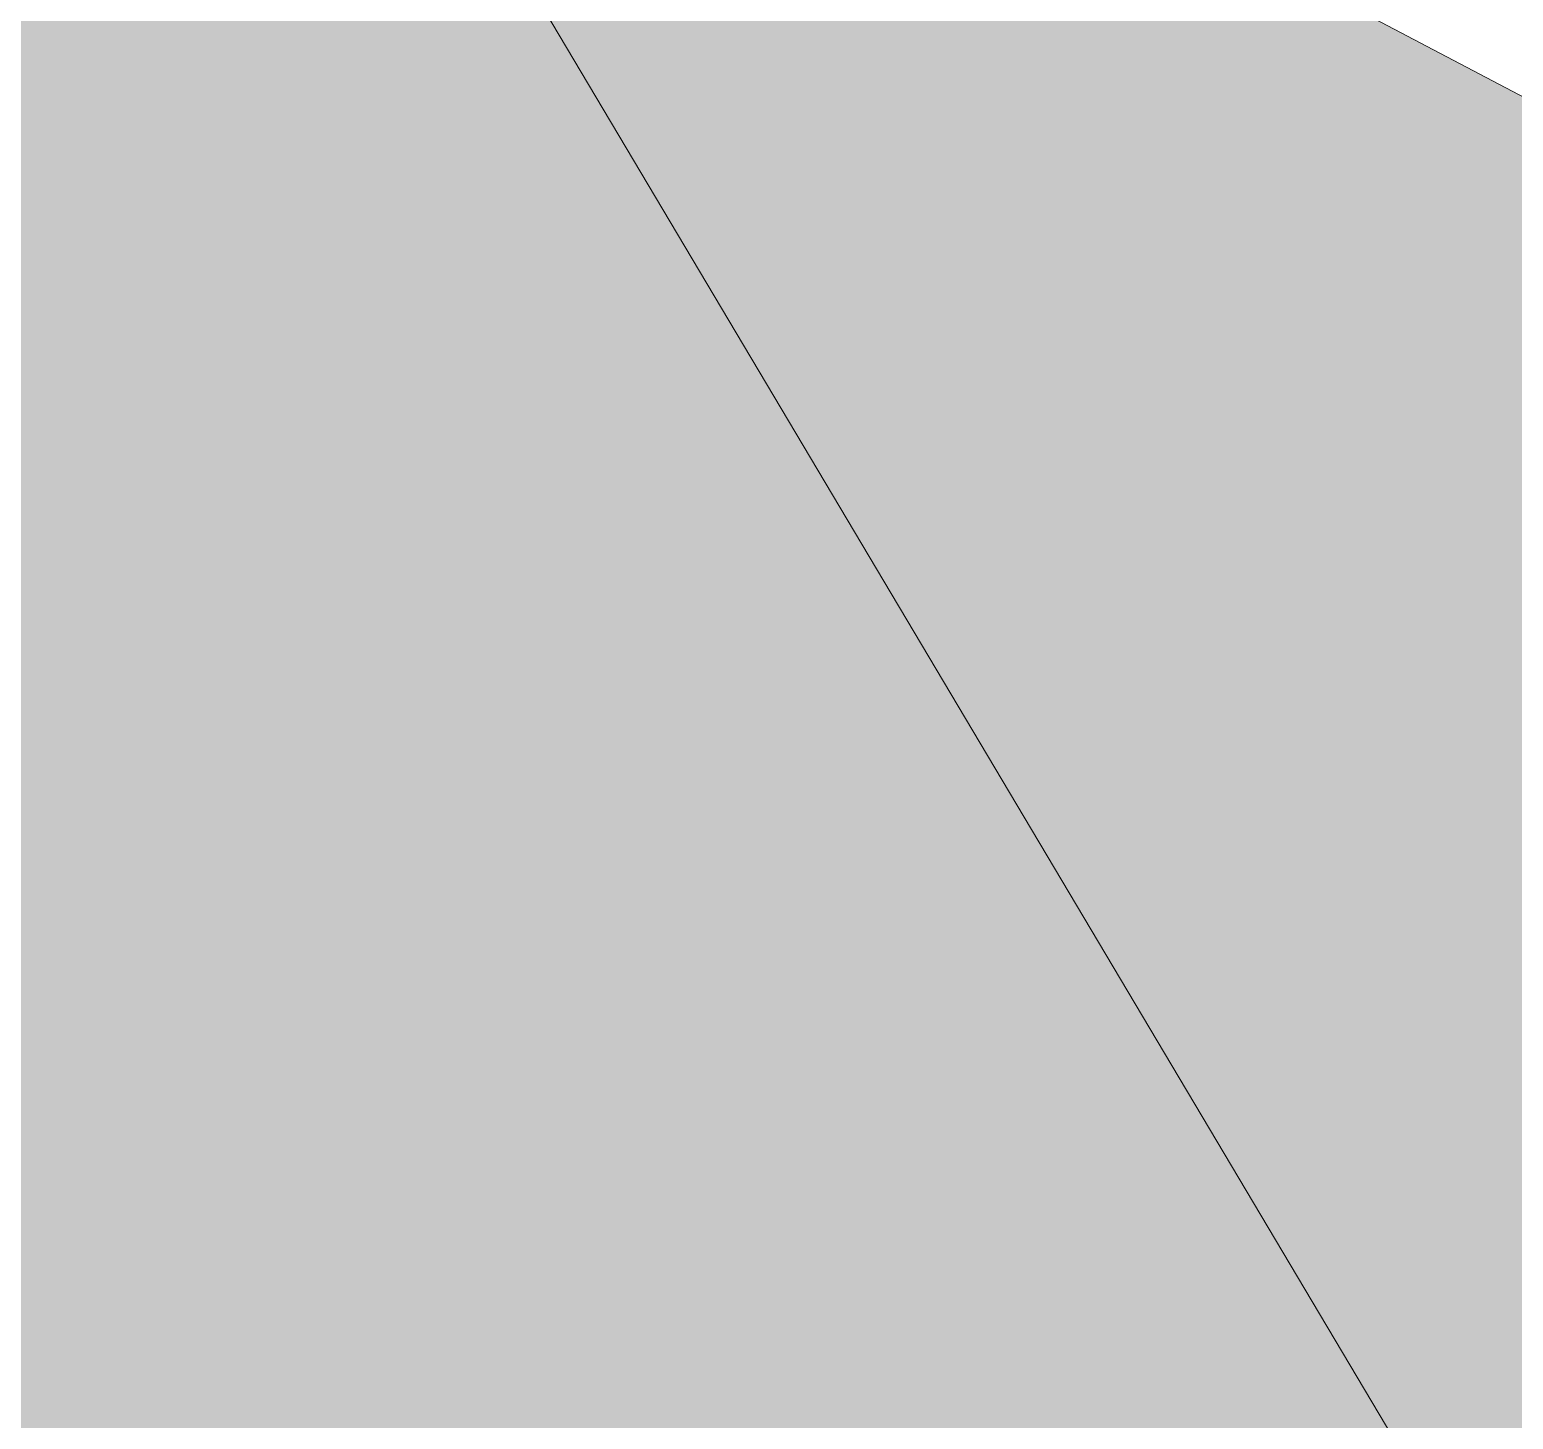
# Model space of a CAD drawing. Header units: metres. Extents: x -3 to 687, y -1 to 1371.
# Drawn here: x 370.433 to 373.863, y 198.728 to 201.94 of the extents above; entities that cross this region are included whole.
import ezdxf

# ---------------------------------------------------------------- set-up
doc = ezdxf.new("R2010")
doc.units = ezdxf.units.M
doc.header["$MEASUREMENT"] = 0
for name, color, linetype, lineweight, true_color in [('TPX_CONTOUR_LINES_5M', 7, 'CONTINUOUS', 0, 0x969696), ('TPX_VEGETATION_GREEN_SPACES', 7, 'CONTINUOUS', 0, 0x58ba48), ('TPX_VEGETATION_GREEN_SPACES_HATCH', 7, 'CONTINUOUS', 0, 0x58ba48)]:
    doc.layers.add(name, color=color, linetype=linetype, lineweight=lineweight, true_color=true_color)

msp = doc.modelspace()

# ---------------------------------------------------------------- hatches: boundary and pattern name
at = {"layer": 'TPX_VEGETATION_GREEN_SPACES_HATCH'}
msp.add_hatch(color=256, dxfattribs=at).paths.add_polyline_path([(356.1768, 211.1098), (344.6576, 178.0128), (397.2165, 136.2857), (418.7068, 144.0375), (421.0875, 142.7178), (426.7868, 138.0631), (438.691, 156.448), (424.1245, 169.8445), (404.4992, 183.7995), (379.2467, 198.9615), (356.1768, 211.1098)])

# ---------------------------------------------------------------- linework, layer by layer
at = {"layer": 'TPX_CONTOUR_LINES_5M', "elevation": 0.0481}
msp.add_lwpolyline([(681.3138, 615.4288), (615.8028, 592.0679), (563.3941, 534.7928), (552.8898, 500.5742), (518.1305, 470.2364), (541.97, 409.5607), (484.781, 434.686), (460.4584, 409.5607), (494.2714, 348.8851), (437.064, 318.5472), (484.781, 227.228), (432.3722, 284.4282), (379.9635, 257.7678), (356.4283, 227.5337), (406.1678, 143.9003), (431.2998, 136.5202), (379.9635, 128.5018), (353.4486, 106.1824), (368.9003, 75.8446), (432.3722, 24.9485), (435.4386, 0)], dxfattribs=at)
at = {"layer": 'TPX_VEGETATION_GREEN_SPACES', "elevation": 0.0031}
msp.add_lwpolyline([(356.1768, 211.1098), (344.6576, 178.0128), (397.2165, 136.2857), (418.7068, 144.0375), (421.0875, 142.7178), (426.7868, 138.0631), (438.691, 156.448), (424.1245, 169.8445), (404.4992, 183.7995), (379.2467, 198.9615)], close=True, dxfattribs=at)

doc.saveas('drawing.dxf')
